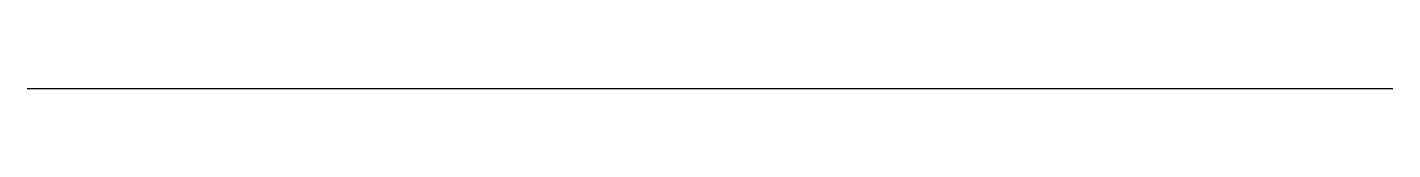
# Paper-space layout 'FA-101' of a CAD drawing. Header units: millimetres. Extents: x 20000 to 20100, y 1000 to 1000.
import ezdxf

# ---------------------------------------------------------------- set-up
doc = ezdxf.new("R2010")
doc.units = ezdxf.units.MM

# ---------------------------------------------------------------- blocks, each defined once
blk = doc.blocks.new('TEST_PULL')
blk.add_line((0, 0), (100, 0))

psp = doc.layouts.new('FA-101')

# ---------------------------------------------------------------- block references
psp.add_blockref('TEST_PULL', (20000, 1000))

doc.saveas('drawing.dxf')
